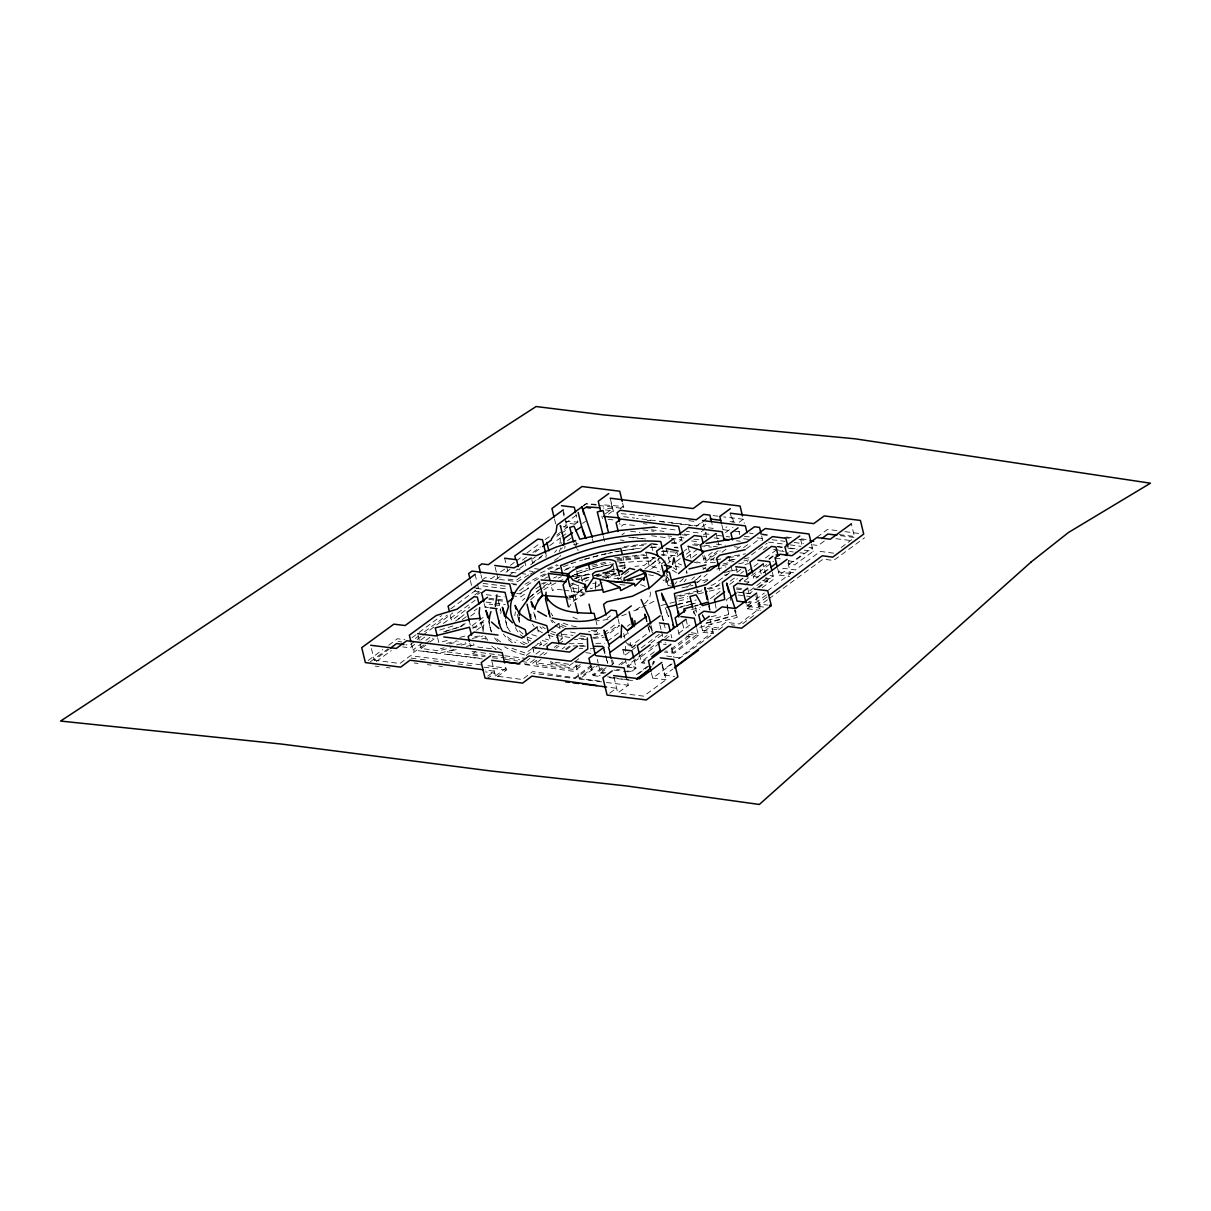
<?xml version="1.0" encoding="UTF-8"?>
<svg xmlns="http://www.w3.org/2000/svg" width="1211" height="1211" viewBox="0 0 1211 1211"><rect width="100%" height="100%" fill="white"/><g stroke="black" fill="none" stroke-linecap="round" stroke-linejoin="round"><path stroke-width="0.75" stroke-dasharray="5 3.75" d="M578.616 591.755L578.797 585.776M625.421 651.351L625.739 644.085M519.035 616.838L518.656 619.896L520.185 622.954M595.524 589.348L595.948 580.947L595.025 587.274L590.166 588.773M624.588 568.776L625.058 565.764L622.923 556.969M514.811 615.566L515.402 611.827M500.113 610.223L500.385 609.163M597.19 629.357L596.145 631.764L588.531 631.718M652.547 663.885L654.197 661.115L649.126 664.96M652.457 665.172L654.44 662.069M605.757 578.737L607.877 576.012L616.263 573.06M529.934 597.023L541.998 587.38M522.425 600.489L524.938 598.204M696.37 579.6L700.306 576.103M697.385 582.597L707.148 574.075M691.784 579.358L694.584 576.92M702.955 569.639L705.756 567.217M686.94 587.35L691.148 583.763M692.556 582.567L700.972 575.407M577.314 664.99L573.333 668.063L536.428 662.871L540.954 659.465M580.402 666.444L573.999 671.394L521.744 664.128M591.664 664.809L574.953 677.751L532.749 671.59L522.259 679.492L495.435 675.965L491.651 660.358M594.389 666.55L579.176 678.327L601.822 681.43M601.791 667.851L592.89 674.724L600.247 675.738M606.09 667.655L600.368 672.09L605.909 672.847M618.942 664.869L622.923 661.781M678.841 633.232L689.316 625.3L692.586 624.392M636.456 674.754L647.718 666.05M607.014 618.533L610.435 615.899M746.793 606.287L751.229 602.896L751.864 605.515L747.414 608.785L746.793 606.287L760.205 608.013L739.27 623.983L725.858 622.257L718.153 627.994L707.572 626.526L702.456 630.341L713.037 631.809L679.204 657.876L666.64 655.999M617.852 579.797L628.812 571.456M558.453 557.56L554.895 560.254L551.066 559.77M609.981 632.99L619.729 625.618L614.537 624.937L604.047 632.838L593.829 635.079M618.427 633.035L607.392 641.346M627.404 626.254L630.401 623.983M632.187 647.794L635.124 645.569M641.27 647.915L659.253 634.276M714.551 595.555L709.782 599.112M642.587 653.94L626.859 665.899L635.926 667.261L630.492 671.454L627.026 670.939M649.853 648.445L658.572 641.845L665.823 642.935M664.476 637.38L667.049 635.427M654.318 651.866L641.27 661.751L644.585 662.25M671.091 649.111L689.77 634.761L690.209 636.608L671.394 650.383L667.761 649.929M666.943 667.155L672.287 663.113M534.399 659.495L530.236 662.644L519.474 661.251M539.97 655.318L545.586 651.109M368.205 660.479L382.812 649.611M388.64 645.266L397.405 638.742L404.898 639.711M371.444 648.581L374.26 660.192L389.14 649.111M482.22 579.918L485.248 577.677L491.666 578.464L494.618 576.254M411.952 637.728L416.19 634.579M419.021 632.475L441.667 615.597M450.734 608.845L478.481 588.289L473.652 587.698M510.315 565.386L514.857 562.01M516.37 560.89L520.897 557.499M526.952 553.003L540.56 542.861M414.51 641.452L409.454 645.221L405.776 644.752M417.129 639.499L421.201 636.471M422.7 635.351L452.823 612.902M477.558 594.54L480.495 592.361M496.828 574.09L498.084 579.252L500.9 577.163M535.02 552.201L541.029 547.72M519.595 568.595L525.332 564.326M532.522 558.967L535.383 556.833M450.265 615.143L451.567 620.532L469.732 606.999M422.669 642.753L412.936 650.004L482.205 658.951M425.894 640.347L430.056 637.243M532.189 563.085L542.664 555.274M455.593 621.046L464.131 614.688M425.878 645.054L421.261 648.506L438.942 650.791L450.992 647.703M430.072 641.936L434.537 638.621M605.243 513.873L612.478 508.756L603.229 507.999M470.746 616.036L477.603 610.934M484.203 603.638L485.066 607.18L489.199 604.107L492.71 604.561M459.968 626.844L464.403 623.529M472.108 625.663L485.127 615.96M621.954 534.793L624.407 532.976M487.715 676.162L494.36 671.212L485.172 669.986M532.023 648.46L525.695 653.183L510.088 647.643M533.476 647.37L540.757 641.951L541.332 644.343L535.292 648.763M696.219 526.24L701.487 522.304M495.435 675.965L505.941 668.124L484.733 665.308M644.857 569.064L655.393 561.359L654.5 557.681L643.995 565.507L634.927 566.37M661.13 557.363L649.278 566.188A55.282 22.343 -13.8 0 1 660.373 569.276M543.224 645.963L547.539 642.753M705.392 528.677L699.504 533.067L686.38 531.372M559.709 640.589L562.494 638.515L556.424 637.41M676.994 556.651L679.961 554.441M555.985 648.218L558.907 646.038M562.071 648.975L564.871 646.886M721.817 524.711L723.012 529.691L726.918 526.8M686.531 557.408L697.627 549.128M566.264 649.671L571.198 646.038M739.179 522.259L743.282 519.216L744.296 523.394M712.28 552.398L703.591 558.846L713.9 559.27M718.168 550.702L709.464 557.181L714.99 556.258M746.385 548.78L757.738 540.318L761.129 540.757M751.501 554.835L757.193 550.596M758.616 549.537L767.153 543.179M730.914 565.492L732.186 570.759L713.415 584.746L707.512 586.215M763.187 549.809L769.121 545.389M736.909 572.394L744.25 566.93M742.237 578.737L739.315 580.917L748.867 582.158L748.004 578.586M768.94 558.846L774.48 554.729M767.063 570.078L754.09 579.569L753.318 576.421L773.405 561.465M745.098 584.974L748.867 582.158M763.99 572.379L770.756 567.353M817.016 537.23L827.522 529.404L837.967 530.751M811.506 544.329L813.202 551.308L794.658 564.871L789.133 564.19L788.316 560.829L791.237 558.665M749.776 590.786L766.73 578.162M752.152 591.604L749.382 593.678L737.484 592.134M757.692 587.486L773.208 575.936L769.802 575.497M755.422 599.717L764.353 593.057M767.335 590.847L790.556 573.545L787.544 561.102M767.002 596.947L757.859 603.835L767.835 605.122M841.206 547.523L851.772 539.652M716.064 594.434L720.621 591.074M729.733 584.353L737.317 578.767M747.944 570.926L752.5 567.565M754.014 566.445L757.98 563.524M765.413 558.044L775.812 550.369M370.339 661.751L387.853 648.945M583.187 506.047L586.2 503.852L596.993 505.199M376.333 661.494L391.259 650.579M576.209 515.28L565.673 522.985L578.525 524.59M415.388 638.424L418.431 636.199M424.531 631.748L447.343 615.052M474.727 595.01L479.299 591.679L477.21 583.066M495.526 579.812L500.007 576.527M506.001 572.152L510.497 568.867M522.471 560.103L526.967 556.818M532.946 552.428L540.439 546.963M556.909 534.914L562.888 530.524M564.387 529.434L567.384 527.239L565.204 518.247M414.616 644.494L410.075 647.809L402.733 646.901M420.671 640.074L425.212 636.744M443.362 623.468L475.136 600.232M508.862 575.558L517.945 568.913M549.749 545.646L560.345 537.896M561.874 536.776L566.415 533.461M530.554 564.871L542.074 556.455L546.63 557.015M458.348 619.048L464.403 614.613M424.017 644.842L413.541 652.502L411.346 643.404M425.5 643.752L432.978 638.288M567.52 540.712L571.986 537.442M462.269 619.623L466.75 616.338M474.212 610.889L477.195 608.694M520.73 577.041L516.446 580.175L504.578 578.691M608.467 514.16L612.978 510.845L610.42 500.294M461.209 626.541L465.493 623.408M472.82 628.464L485.914 618.882M476.589 630.189L483.885 624.846A119.647 47.456 -13.6 0 0 483.34 630.416M485.687 653.244L471.821 651.457L472.381 653.819L475.393 651.624M569.987 586.654L574.498 583.339M575.997 582.249L580.523 578.934L589.696 577.147M486.807 678.902L494.815 673.059L485.444 671.878M705.68 519.776L697.324 525.892L636.517 518.308M526.24 655.393L533.779 649.868M497.358 676.601L506.395 669.986L505.108 664.688M701.744 527.088L707.769 522.683M651.624 568.64L660.54 562.116M526.921 660.631L529.934 658.421M535.943 654.016L540.469 650.716M703.44 534.929L706.391 532.779M683.988 551.141L686.864 549.037M667.927 563.282L670.788 561.193M536.594 660.298L530.706 664.612L521.517 663.461M543.951 654.924L546.903 652.759M554.26 647.385L557.196 645.221M558.665 644.146L563.085 640.922L560.89 631.885M676.238 561.495L680.582 558.316M686.395 554.078L692.192 549.839M565.431 649.141L569.639 646.053L577.163 645.887M725.51 532.628L733.033 527.133M692.571 557.242L698.535 552.882M568.686 664.249L550.657 661.615L551.126 663.583L553.654 661.736M665.838 582.703L669.153 580.281L668.351 576.981L665.051 579.448L665.838 582.703A56.856 22.555 -13.6 0 0 662.901 579.872M604.622 635.169L615.158 627.465L618.609 627.888M702.758 555.41L704.454 562.404L720.257 550.854M714.687 557.56L710.327 560.754L714.006 560.133M721.968 552.246L726.343 549.037M573.318 662.72L569.064 665.823L551.126 663.583M574.741 661.675L578.994 658.572M736.545 549.385L740.844 546.237M580.341 664.536L573.666 669.411L536.897 664.824L534.762 656.044M743.554 547.614L749.579 543.209M623.059 636.683L628.933 632.369M591.997 666.247L575.149 678.569L533.173 673.331M575.952 665.081L579.358 679.099L597.507 665.823M590.68 665.596L593.118 675.617L603.593 667.957M625.83 642.269L631.491 647.794L635.805 644.646M719.955 583.581L714.157 587.819L708.783 589.136M598.597 664.824L600.611 673.089L607.816 667.806M609.269 666.746L613.599 663.583L612.781 660.676M625.254 655L631.158 650.685M632.626 649.611L635.578 647.446M730.339 581.023L739.179 574.559M740.648 573.484L743.584 571.335M621.304 664.642L625.754 661.388M650.973 642.935L664.324 633.171M744.477 580.78L756.224 572.182M763.566 566.809L766.502 564.659M625.118 658.693L627.131 667.034L659.026 643.707L666.232 644.6M665.021 639.317L671.802 634.352M729.567 597.507L726.555 599.702L727.766 608.24M639.514 654.561L641.542 662.886L645.917 659.692M634.155 659.95L636.153 668.154L630.674 672.166L623.211 671.227M609.769 693.116L616.429 688.242L608.482 687.242M638.152 673.967L651.473 664.233M789.133 564.19L804.013 553.291L795.067 552.171M758.979 587.456L767.471 581.235L763.263 563.917M824.267 541.09L818.242 545.495L812.702 544.814M613.977 677.312L617.777 692.919L628.312 685.214L627.041 680.007M762.022 587.774L773.95 579.04L772.346 572.379M777.644 568.443L779.263 575.164L784.183 571.562L796.232 573.06M696.779 628.524L698.475 635.533L674.239 653.259L664.203 652.002M701.214 625.209L702.925 632.293L708.057 628.539L716.851 629.629M651.382 672.907L652.653 678.099L672.044 663.916M710.1 619.729L713.476 633.61L679.371 658.542L675.799 658.103M718.607 629.856L725.041 625.133M766.366 594.919L756.088 602.427L748.988 601.549M661.978 664.763L664.491 675.163L672.907 669.017M755.861 595.63L758.48 606.408L767.502 599.823M769 598.718L823.071 559.164L833.546 560.466L864.609 537.76M662.25 664.173L666.035 679.765L643.646 696.143L617.777 692.919M742.737 623.665L756.285 613.75M739.058 581.189L743.569 577.919M769.152 559.391L773.678 556.121M519.595 590.574L529.434 583.672L546.888 574.029M704.121 520.352L706.755 518.505M520.079 593.572L528.359 587.804M563.811 526.967L566.824 524.923L563.13 524.681M556.909 536.352L559.906 534.308M561.404 533.294L567.414 529.237M574.922 524.151L577.919 522.123L575.921 513.873M582.567 523.409L585.549 521.396M602.185 582.43L595.025 587.274L599.596 585.503M582.385 581.356L581.068 575.936L579.07 577.269L571.819 576.36M584.656 594.722L572.848 596.175L582.143 589.924L583.278 594.601L573.969 600.838A41.885 16.606 -13.6 0 0 569.291 607.135M583.081 505.759L586.169 503.715L599.49 504.593M545.101 539.485L549.249 536.745M500.521 571.864L504.715 569.094M620.426 508.469L623.438 506.47L603.229 504.836M535.777 588.834L546.07 582.37M543.527 586.412L549.658 582.567M569.261 597.053L582.143 589.924M528.738 574.907L517.369 581.689L498.084 579.252M530.221 574.105L534.702 571.698M654.001 601.337L635.851 610.359L630.401 611.555M572.848 596.175L582.158 591.558M544.829 578.419L547.675 577.011M574.862 594.813L566.354 598.779L575.997 599.49L572.228 583.959M540.484 572.97L558.089 565.34M558.135 578.177L561.42 576.663M585.322 581.189L588.395 579.842M554.956 570.184L561.737 567.353M563.433 566.642L572.092 563.387M568.459 577.435L577.935 573.636A89.705 36.254 -13.8 0 1 587.865 570.23M581.356 580.372L584.111 579.221A84.634 34.196 -13.8 0 1 589.257 577.253A103.752 41.159 -13.6 0 0 581.219 580.084M602.76 578.131L616.46 573.863M574.105 578.964L588.44 573.832M565.764 569.079L573.681 566.279M443.468 631.96L458.318 627.343M439.76 630.023L455.321 625.254M445.633 631.249L459.484 627.071M584.474 559.255L611.192 552.398M677.872 608.149L688.741 605.061M690.558 604.546L697.808 602.488M694.614 605.894L698.202 604.879M694.493 606.393L698.036 605.394M691.542 609.663L700.321 607.211M694.145 613.871L693.525 611.267L699.655 609.542M578.207 543.542L573.953 544.708L572.97 540.666M613.916 578.661L622.409 578.025M699.822 627.253L737.211 617.398L735.455 610.162M706.074 623.347L736.682 615.218L734.714 609.935M461.3 645.069L468.036 643.344M456.259 649.611L447.389 651.881L485.278 656.786M470.443 645.978L474.016 645.069L473.092 642.057M453.928 649.58L439.532 653.229L421.867 651.018L419.657 641.921M466.507 646.402L473.698 644.57M660.934 605.5L668.078 603.699M669.88 603.26L677.04 601.458M678.826 601.004L687.772 598.764M677.933 604.546L696.264 599.96M442.333 641.724L447.646 640.407M460.013 637.334L467.083 635.578M676.389 596.206L701.956 589.833M707.103 588.546L719.304 585.503M677.721 604.304L692.056 600.747M446.511 643.45L457.107 640.846M701.623 590.907L676.555 597.099L677.1 599.142M678.887 598.703L687.833 596.493M698.565 593.844L707.512 591.649M709.313 591.195L720.045 588.546M680.446 606.878L696.946 602.806M723.103 563.978L733.896 561.374M744.144 558.892L752.591 556.848M716.821 569.109L725.934 566.915M738.71 563.872L747.823 561.692M694.16 582.703L709.404 579.07L703.954 582.779M449.508 643.889L458.288 641.8M472.351 638.469L482.886 635.972M440.441 648.687L444.028 647.855M456.592 644.903L465.554 642.799M481.69 639.014L485.278 638.167A119.647 47.456 -13.6 0 0 486.655 640.558M711.235 616.702L717.457 615.264M681.99 587.865L692.964 585.322M592.012 565.249L606.439 561.995M592.709 637.803L602.911 635.548M730.142 560.284L735.637 559.073M722.558 565.598L729.658 564.054M743.842 560.965L749.155 559.8M745.007 564.447L748.655 563.645M723.936 572.546L740.345 569.003M596.402 575.755L604.001 574.302L611.358 571.335L613.689 568.443L612.721 564.508M624.074 546.555L647.113 543.739M614.643 551.792L641.209 547.993M725.889 557.227L745.522 553.866M715.368 562.691L704.454 562.404M728.144 560.526L735.44 559.285M715.852 559.83L721.378 558.907M728.75 557.665L739.8 555.819M614.673 557.817L644.267 554.699M728.704 571.198L732.186 570.759M724.299 575.119L727.766 574.695M568.231 577.178L590.045 574.514M592.8 583.475L596.448 583.036M617.005 559.966L634.882 557.802L654.5 557.681M586.427 639.302L574.423 639.605M593.617 638.439L604.41 637.137M611.706 569.518L615.264 569.109M474.788 636.486L482.689 635.805M579.04 645.857L586.563 645.69M569.079 643.752L585.095 643.495M595.873 643.344L604.864 643.223M661.388 551.308L675.269 552.095M674.255 547.175L677.797 547.19M579.146 648.324L582.869 648.339M590.317 648.354L597.765 648.385M671.53 543.285L676.858 543.3L681.748 539.652L671.363 538.32M580.508 646.144L586.094 646.22M609.3 571.168L614.794 571.516M565.265 521.275L577.919 522.123M518.157 569.67L520.019 569.806M515.901 572.864L507.984 571.955L504.654 558.226M569.564 597.447L573.212 597.719M568.822 595.857L572.092 596.1M628.797 537.351L645.372 538.925M569.806 637.47L556.349 635.412M578.707 638.212L585.821 638.787M562.071 634.397L573 635.336M580.266 635.957L587.032 636.562M621.137 513.691L643.132 515.659M644.963 515.825L654.137 516.643M647.143 520.412L650.807 520.73M634.519 525.392L623.589 524.408L620.577 526.952L619.714 523.409M619.956 584.58L625.587 585.14M620.32 540.015L624.013 540.439M651.685 543.557L659.056 544.39A128.881 51.119 -13.6 0 0 652.275 544.662M482.871 585.912L508.771 589.182M486.307 594.662L493.634 595.6M839.299 534.596L855.572 536.624M734.986 522.229L729.416 521.532L733.533 521.865L732.322 516.93M598.779 505.426L623.953 508.559L622.621 503.08M605.485 509.922L612.978 510.845M835.923 538.683L850.198 540.469M623.62 516.688L634.67 518.066M762.324 534.006L769.742 534.929M786.423 537.018L791.979 537.714M801.243 538.865L808.66 539.788M608.028 519.262L615.46 520.185M643.329 523.667L647.052 524.121M744.326 536.276L749.866 536.957M757.269 537.881L764.656 538.804M772.043 539.728L784.985 541.347M794.219 542.498L803.468 543.648M642.935 529.903L654.061 531.296M681.914 534.762L689.347 535.701M777.265 546.827L786.242 547.947M788.043 548.174L797.035 549.294M804.225 550.188L813.202 551.308M630.643 531.251L639.953 532.416M667.851 535.898L671.575 536.367M679.023 537.29L686.455 538.229M693.903 539.152L699.489 539.849M773.602 549.491L782.548 550.611M789.708 551.505L793.281 551.959M563.63 526.77L567.384 527.239M632.657 537.351L645.63 538.971M671.59 542.21L679.008 543.134M692.601 544.829L698.232 545.54M700.094 545.767L711.341 547.175M775.328 558.21L783.275 559.21M779.263 575.164L789.602 576.451M765.458 577.98L773.95 579.04M762.446 580.614L767.471 581.235M736.606 587.91L742.964 588.697M737.09 591.997L750.472 593.678M738.18 595.025L744.977 595.873M746.672 596.084L750.078 596.508M520.881 573.53L528.238 574.453M746.551 604.849L751.864 605.515M758.48 606.408L765.17 607.241M747.414 608.785L759.115 610.238M562.222 589.924L554.85 589L552.473 590.756L550.384 582.158M564.054 590.151L585.261 593.254M512.964 584.55L516.476 584.989M483.068 583.414L506.455 586.336M476.226 588.425L481.751 589.106M516.734 593.481L520.412 593.935A116.861 46.351 -13.6 0 1 530.282 587.138M474.485 591.074L479.299 591.679M511.632 595.721L520.881 596.872A114.591 45.458 -13.6 0 1 524.802 594.026M731.353 624.815L734.699 625.239M488.911 598.219L503.186 600.005M486.156 602.155L493.165 603.017M494.905 603.245L505.411 604.546M702.925 632.293L713.476 633.61M688.438 634.276L698.475 635.533M686.592 636.153L690.209 636.608M641.542 662.886L644.842 663.31M627.131 667.034L636.153 668.154M398.071 641.467L401.81 641.936M664.491 675.163L674.542 676.419M613.886 670.061L621.349 671M472.381 653.819L485.111 655.408M492.377 656.317L519.64 659.723M652.653 678.099L666.035 679.765M600.611 673.089L604.289 673.543M447.979 654.273L481.07 658.406M593.118 675.617L600.323 676.525M609.315 677.645L632.717 680.567M410.998 658.073L418.491 659.011M420.353 659.253L425.969 659.95M433.447 660.888L442.802 662.054M444.664 662.281L450.28 662.977M457.758 663.916L474.591 666.02M483.946 667.185L506.395 669.986M579.358 679.099L604.683 682.262M606.484 682.489L628.312 685.214M414.283 663.007L418.037 663.461M427.392 664.642L431.146 665.111M438.639 666.035L442.378 666.504M375.228 666.126L378.937 666.58M386.37 667.503L390.078 667.972M844.93 531.644L859.855 533.582M743.282 519.216L723.663 516.93M713.128 515.568L721.907 516.703M840.358 535.656L854.663 537.502L851.348 523.803M688.923 520.7L696.295 521.653M708.42 527.784L713.112 528.39L711.917 523.424M659.95 521.563L664.839 522.183M671.363 523.031L692.662 525.771M723.012 529.691L729.749 530.569M734.789 531.22L742.146 532.159M749.488 533.112L753.151 533.582M762.34 534.762L769.681 535.716M784.365 537.608L791.631 538.547M798.927 539.485L806.299 540.439M652.714 527.027L675.117 529.918M705.756 533.869L709.04 534.293M717.351 535.368L724.42 536.276M726.191 536.503L729.718 536.957M743.599 538.744L748.64 539.395M768.576 542.119L788.134 544.647M789.966 544.889L800.925 546.297M809.084 547.357L812.339 547.781L793.856 561.556L788.316 560.829M651.23 529.767L664.037 531.417M684.306 534.036L689.907 534.762M702.985 536.443L706.709 536.927M714.172 537.896L719.773 538.607M736.545 540.772L740.284 541.256M833.652 553.155L820.256 551.414L795.46 569.897L783.396 568.337L778.491 571.986L790.556 573.545M777.311 546.433L782.775 547.145M790.056 548.083L795.506 548.78M779.173 550.808L787.544 551.883M651.639 535.762L669.577 538.078M691.663 540.939L698.671 541.832M716.458 544.133L725.434 545.283M734.214 546.721L738.135 547.221M694.16 543.875L701.048 544.753M704.62 545.222L717.502 546.888M661.191 554.774L664.097 555.153M753.318 576.421L759.933 577.284M736.379 589.061L741.404 589.696M534.566 568.625L539.591 569.276M529.192 570.986L532.87 571.471M747.687 602.442L751.229 602.896M572.076 587.956L582.854 589.696M511.436 583.566L516.507 584.217M495.405 595.827L504.26 596.962M488.866 599.324L504.639 601.367M494.466 604.789L501.49 605.697M485.066 607.18L488.472 607.619M472.426 626.95L475.908 627.404L483.189 621.97A119.647 48.349 -13.8 0 0 482.962 630.371L483.189 631.309L480.056 618.352M477.815 646.992L484.718 647.885M486.428 648.097L496.343 649.384M503.049 655.529L489.077 653.698M504.851 655.772L524.62 658.315M505.123 659.405L517.672 661.024M374.26 660.192L399.918 663.507L410.423 655.681L482.901 665.066M492.514 657.74L497.948 658.466M585.897 652.668L591.074 653.38L590.241 649.944M691.314 632.747L698.02 633.686L673.982 652.199L665.566 650.943M616.656 669.395L620.108 669.91M607.589 676.737L611.192 677.282M612.978 677.554L621.954 678.887M623.756 679.159L632.717 680.506M672.907 586.321L668.094 585.579L665.914 576.754L668.094 585.579A33.863 13.684 -13.8 0 0 671.409 583.233M574.574 574.665L581.068 575.936M548.189 635.215L554.91 637.137M702.698 567.868L706.225 568.913M692.374 561.556L698.944 563.539M696.9 561.813L700.442 562.964M531.811 634.579L536.897 636.214M545.374 638.969L548.734 640.059M550.733 633.52L554.941 634.942M551.52 631.431L555.728 632.884M574.165 584.232L586.306 588.455M617.353 577.723L621.712 579.267M526.936 637.016L532.113 638.863M678.221 563.569L681.551 564.871M501.672 650.08L494.799 646.356M673.165 567.717L674.118 568.201A33.863 13.684 -13.8 0 1 676.056 569.821M523.031 633.989L517.491 629.205M500.643 641.951L498.448 640.241A139.765 56.478 -13.8 0 1 495.087 636.789M539.849 626.647L541.923 628.63M628.751 643.646L631.037 645.917L649.626 631.854L647.597 623.483M507.454 636.789L508.12 637.455A139.719 56.463 -13.8 0 0 515.689 642.784M552.716 615.733L552.746 615.778A81.243 32.833 -13.8 0 1 550.914 612.887M487.776 640.316L484.642 635.548M702.092 615.233L706.603 622.954L728.977 616.777L728.008 609.95M702.41 614.355L706.074 620.759L728.432 614.567L726.63 602.185M693.525 611.267L695.931 616.096M666.565 612.191L668.881 617.216M665.111 607.755L668.987 616.202M648.218 623.302L652.532 632.914M649.959 626.057L652.699 632.248M574.362 543.739L577.375 550.551M592.346 539.289L593.632 542.695M734.653 610.601L737.211 617.398M535.958 619.593L534.384 612.16M612.433 659.995L613.599 663.583M603.865 650.216L604.925 653.834M605.455 655.635L607.544 662.871M603.35 648.112L604.834 653.229M606.802 660.025L607.725 663.25L606.015 656.18M645.342 616.883L649.701 632.414M661.842 615.703L663.25 621.122M663.749 622.893L665.217 628.191M603.366 536.458L605.228 543.663M800.653 539.41L801.909 544.602M761.598 535.883L762.824 540.969M760.008 569.079L761.295 574.392M756.587 593.118L760.796 610.45M738.892 531.251L739.709 534.626M730.324 513.207L732.337 521.487M747.656 588.183L749.246 594.722M735.864 566.672L737.151 572.016M728.78 556.712L730.475 563.736M716.049 533.521L717.29 538.623M717.699 540.318L718.94 545.419M730.127 597.613L730.808 600.414M718.744 567.005L719.591 570.517M703.334 523.863L706.74 537.866M704.62 555.577L706.301 562.525M708.647 606.045L709.449 609.375M688.045 546.267L690.966 558.316M696.764 588.849L698.081 594.268M680.945 536.306L682.399 542.286M695.477 607.438L696.688 612.478M673.71 538.638L675.783 547.13M675.556 564.735L676.813 569.957M686.001 619.275L688.09 627.873M666.232 548.416L669.577 562.176M682.535 623.317L684.593 631.809M662.856 550.036L664.688 557.62M678.009 629.826L679.326 635.245M658.254 558.059L659.919 564.962L677.01 552.231L677.918 555.955A114.591 45.458 -13.6 0 0 661.993 554.986M651.594 545.737L652.85 550.854M670.985 634.503L671.833 637.985M671.696 647.703L674.133 657.755M662.205 615.824L663.416 620.789M645.932 552.398L650.14 569.715M659.859 624.694L661.115 629.811M661.524 631.521L662.765 636.653M651.079 625.557L652.305 630.568M645.978 616.808L647.189 621.818M610.208 498.205L613.795 513.025M601.867 516.143L602.442 518.565M627.298 630.477L628.131 633.898M630.204 642.496L631.491 647.794M623.68 633.429L624.921 638.515M607.877 576.012L608.437 578.283M618.125 619.018L619.321 623.968M622.923 649.701L624.679 656.907M611.434 659.95L612.751 665.369M603.865 647.355L605.591 654.424M596.115 621.576L596.917 624.861M575.619 540.515L578.056 550.581M563.176 509.907L564.795 516.582M563.145 512.601L563.993 516.068M576.587 570.865L578.691 579.569M597.28 659.389L598.158 663.022M554.471 518.959L555.743 524.196M570.638 587.123L573.969 600.838M545.661 553.033L546.312 555.698M558.876 623.589L560.496 630.22M531.796 559.739L532.628 563.16M548.81 633.974L550.43 640.604M524.545 560.754L526.195 567.55M533.809 612.372L535.383 618.866M537.124 627.01L538.744 633.656M532.689 647.491L534.354 654.334M527.254 637.94L528.465 642.935M517.339 614.446L519.337 622.726A91.143 36.148 -13.6 0 1 519.443 617.277M495.163 567.202L496.419 572.364M505.456 619.82L507.454 628.055A128.835 51.104 -13.6 0 1 506.365 621.046M498.221 600.247L501.142 612.221A139.719 55.418 -13.6 0 0 500.037 616.142M480.964 574.725L481.811 578.192M488.654 621.364L490.213 627.798M475.09 574.347L476.786 581.31M470.352 580.523L471.624 585.746M469.353 621.273L470.231 624.906M469.792 643.147L470.595 646.462M437.61 637.682L438.806 642.602M418.067 635.336L419.263 640.271M715.171 603.441L716.034 608.194M709.071 605.545L710.024 610.844M709.086 604.758L710.009 609.86M560.239 538.532L560.224 541.589A66.06 26.687 -13.8 0 1 559.724 543.921M594.525 575.422A84.634 34.196 -13.8 0 1 599.914 573.711M602.654 572.894A84.634 34.196 -13.8 0 1 605.394 572.137M606.772 571.759A84.634 34.196 -13.8 0 1 615.112 569.73M622.076 568.307A84.634 34.196 -13.8 0 1 625.799 567.656M592.966 568.701A89.705 36.254 -13.8 0 1 598.113 567.278L603.32 565.976A89.705 36.254 -13.8 0 1 613.765 563.766M618.988 562.873A89.705 36.254 -13.8 0 1 624.165 562.101L623.726 565.174A103.737 41.916 -13.8 0 0 618.639 566.082M547.478 568.731A130.016 52.542 -13.8 0 1 556.954 564.735M545.268 628.63A90.053 36.391 -13.8 0 1 542.513 626.874M556.621 549.991A66.06 26.687 -13.8 0 1 554.653 552.458M562.267 547.796A55.751 22.525 -13.8 0 1 561.541 549.007M596.599 576.89A56.856 22.979 -13.8 0 1 613.916 572.515M666.126 573.257A55.282 22.343 -13.8 0 1 667.821 575.679M576.391 626.768A81.243 32.833 -13.8 0 1 562.419 622.757M542.452 632.778A88.07 35.588 -13.8 0 1 537.745 629.871M534.172 626.526A88.07 35.588 -13.8 0 1 532.431 624.074M527.209 643.919A128.835 52.058 -13.8 0 1 519.807 640.135M510.27 631.809A128.835 52.058 -13.8 0 1 505.926 621.788M491.772 631.794A139.765 56.478 -13.8 0 1 489.244 620.683M650.246 547.372A116.861 47.229 -13.8 0 1 659.011 547.13M674.603 547.66A116.861 47.229 -13.8 0 1 678.175 547.993M563.433 627.465A78.367 31.668 -13.8 0 1 560.299 626.117M555.092 622.954A78.367 31.668 -13.8 0 1 552.171 620.199M686.41 573.212A36.527 14.759 -13.8 0 0 686.546 570.759L687.364 574.135A36.527 14.487 -13.6 0 0 686.592 571.94M683.428 578.495A36.527 14.759 -13.8 0 1 677.131 583.808M650.14 591.922A41.885 16.606 -13.6 0 1 643.071 604.97M640.074 607.15A41.885 16.606 -13.6 0 1 632.975 611.222M626.39 614.128A41.885 16.606 -13.6 0 1 619.956 616.384M607.922 619.366A41.885 16.606 -13.6 0 1 596.629 620.804M577.496 619.109A41.885 16.606 -13.6 0 1 570.714 615.279M640.543 584.671A41.885 16.606 -13.6 0 1 648.824 589.409M622.106 547.947A128.881 51.119 -13.6 0 1 643.586 545.268M565.007 546.055A55.751 22.116 -13.6 0 1 564.689 548.311M560.708 555.455A55.751 22.116 -13.6 0 1 559.633 556.666M561.193 542.467A66.151 26.233 -13.6 0 1 561.314 543.527M560.723 548.038A66.151 26.233 -13.6 0 1 559.164 551.58M524.953 584.277A130.061 51.589 -13.6 0 1 546.827 573.106M556.258 569.109A130.061 51.589 -13.6 0 1 559.482 567.838M571.092 563.615A130.061 51.589 -13.6 0 1 583.081 559.8M584.822 559.285A130.061 51.589 -13.6 0 1 605.969 553.911M607.755 553.518A130.061 51.589 -13.6 0 1 618.427 551.429M620.199 551.126A130.061 51.589 -13.6 0 1 639.529 548.416M651.503 547.387A130.061 51.589 -13.6 0 1 656.529 547.13M657.255 571.259A55.282 21.934 -13.6 0 1 659.329 571.94M665.793 575.543A55.282 21.934 -13.6 0 1 669.153 580.281M676.828 581.674A33.847 13.427 -13.6 0 1 674.86 584.05M672.302 570.351A33.847 13.427 -13.6 0 1 676.888 573.242M545.964 641.406A91.143 36.148 -13.6 0 1 542.21 640.543M530.66 599.808A91.143 36.148 -13.6 0 1 542.407 590.665M543.89 589.712A91.143 36.148 -13.6 0 1 556.727 582.506M558.347 581.704A91.143 36.148 -13.6 0 1 563.387 579.373M572.167 575.725A91.143 36.148 -13.6 0 1 609.133 565.083M619.911 563.221A91.143 36.148 -13.6 0 1 655.393 561.359M570.351 584.277A103.752 41.159 -13.6 0 1 573.409 583.036M594.223 575.83A103.752 41.159 -13.6 0 1 614.416 570.714M495.693 648.975A119.647 47.456 -13.6 0 1 490.485 645.009M602.124 576.799A84.634 33.575 -13.6 0 1 615.96 573.272M564.25 570.29A116.861 46.351 -13.6 0 1 574.029 566.657M663.371 550.975A116.861 46.351 -13.6 0 1 670.031 551.141M541.408 584.02A114.591 45.458 -13.6 0 1 544.329 582.506M553.533 578.116A114.591 45.458 -13.6 0 1 556.727 576.724M616.838 558.937A114.591 45.458 -13.6 0 1 645.599 555.41M606.015 577.904A56.856 22.555 -13.6 0 1 618.246 575.422M648.672 574.771A56.856 22.555 -13.6 0 1 653.365 575.74M575.573 578.389A89.705 35.588 -13.6 0 1 588.743 573.817M619.865 566.521A89.705 35.588 -13.6 0 1 625.058 565.764M541.332 644.343A98.545 39.085 -13.6 0 1 537.502 643.359M530.569 640.937A98.545 39.085 -13.6 0 1 527.542 639.529M524.454 637.758A98.545 39.085 -13.6 0 1 515.508 627.601M529.237 597.765A98.545 39.085 -13.6 0 1 539.137 590.302M540.545 589.363A98.545 39.085 -13.6 0 1 551.323 583.081M577.42 571.728A98.545 39.085 -13.6 0 1 587.577 568.368M592.739 566.854A98.545 39.085 -13.6 0 1 610.314 562.585M617.338 561.253A98.545 39.085 -13.6 0 1 655.862 558.029M524.499 654.939A139.765 55.434 -13.6 0 1 504.654 646.856M497.857 641.648A139.765 55.434 -13.6 0 1 493.891 636.956M491.272 631.87A139.765 55.434 -13.6 0 1 489.94 623.559M512.238 642.708A139.719 55.418 -13.6 0 1 503.367 633.974M524.666 644.903A128.835 51.104 -13.6 0 1 516.688 640.089M591.316 630.659A81.243 32.228 -13.6 0 0 598.325 630.674L596.735 634.186A78.367 31.092 -13.6 0 1 593.647 634.246M566.037 626.617A81.243 32.228 -13.6 0 1 560.39 624.134M575.376 632.959A78.367 31.092 -13.6 0 1 569.367 631.718M559.497 628.04A78.367 31.092 -13.6 0 1 550.838 619.956M686.168 579.1A36.527 14.487 -13.6 0 1 684.215 581.734M675.057 566.218A36.527 14.487 -13.6 0 1 679.083 567.096"/><path stroke-width="1.5" d="M530.721 619.215L530.585 614.355M621.061 637.667L621.621 624.937L627.298 630.477L645.978 616.808M519.231 615.324L519.837 610.48L528.692 598.158M479.677 607.513L479.132 613.084L480.298 619.411M534.823 609.421L535.035 608.149A90.053 36.391 -13.8 0 1 542.604 595.434L539.183 581.325L530.796 590.801L527.088 599.929M546.1 592.255L545.525 599.369L550.157 617.141M645.963 574.695L640.604 569.064L624.089 578.131L623.998 580.826L645.539 572.924L643.874 580.311L643.359 578.237L636.38 579.342M496.934 594.889L495.405 606.348M672.862 628.524L673.725 626.571L670.092 611.616L661.569 593.178M672.62 564.341L673.861 557.756L675.132 562.979M650.928 666.625L649.353 669.305L636.502 679.25M568.231 577.178L563.085 584.958L568.383 606.802M569.488 577.677L568.852 575.043L573.197 580.281L585.352 584.504L584.565 585.67L586.003 591.589L602.654 589.636L603.305 592.33L619.911 587.456L620.668 590.574L634.352 583.596L634.958 586.094L643.359 578.237M585.519 589.621L593.451 577.919L592.497 573.969L595.434 571.804L603.048 570.366L610.405 567.384L612.721 564.508M551.414 539.092L556.106 531.871L556.984 525.135L582.007 506.819L592.421 537.669M537.881 600.247L542.604 595.434L567.732 597.311M706.694 570.426L710.524 567.02L719.516 564.841M670.652 566.718L664.642 571.395M678.523 573.605L703.773 552.095M621.455 574.589L629.675 568.337L634.594 569.579M754.271 589.076L767.668 590.756L771.271 605.606L741.601 628.191L728.189 626.45L675.299 666.943M621.319 635.351L609.133 644.524M628.464 629.947L632.747 626.692L629.145 611.812M651.836 656.771L660.525 650.201M390.623 647.991L396.587 643.556L403.929 644.509M542.528 546.6L551.535 539.894M479.617 603.154L483.931 599.945M508.136 601.822L513.116 598.113M679.961 554.441L683.004 552.186M724.556 591.907L714.46 599.506L714.944 602.124M746.612 575.482L752.47 571.123M785.333 555.001L787.922 553.064M730.505 597.326L736.076 593.178M770.756 567.353L776.402 563.13M821.815 538.547L827.87 534.036L836.786 535.186M769.606 595.01L822.254 555.788L832.744 557.136L863.715 534.066L860.4 520.427L824.252 515.916L813.716 523.621L730.324 513.207M475.09 574.347L405.095 625.542L393.863 624.149L361.741 647.628L365.374 662.584L400.674 667.14L409.984 660.207L483.325 669.744M563.176 509.907L488.321 564.674L481.887 563.872L478.86 566.082L480.54 573M608.77 493.528L598.234 501.233L600.656 511.178M487.518 597.295L467.158 612.206L469.353 621.273M490.606 655.726L481.267 662.553L485.051 678.145L522.607 683.11L531.901 676.116L596.811 685.502M537.124 627.01L522.032 638.061L503.715 631.385M651.185 544.027L640.649 551.732L607.574 556.909L575.74 567.369M673.71 538.638L656.574 551.172L657.83 556.349M558.876 623.589L526.497 647.279L443.771 636.941M730.324 508.696L719.788 516.401L721.408 523.046M716.049 533.521L700.261 545.086L701.926 551.974M631.279 605.909L601.156 627.949L565.431 628.721L556.999 634.897L559.043 643.298M738.074 527.86L730.899 533.097L732.549 539.909M577.465 646.235L569.458 652.093L532.689 647.491M603.865 647.355L588.909 658.3L590.241 663.779M728.78 556.712L709.949 570.487L672.347 579.766L674.527 588.743M660.116 615.839L609.678 652.729L610.995 658.148M685.653 610.208L675.117 617.913L677.191 626.435M612.221 670.909L602.896 677.736L607.089 695.069L646.28 699.958L677.888 676.843L673.679 659.511L660.283 657.83M650.231 644.736L629.508 659.889L596.402 655.756M799.805 535.958L784.925 546.857L787.044 555.592M686.001 619.275L667.185 633.05L656.301 631.688L637.334 645.554L639.075 652.759M763.263 563.917L746.264 576.345L732.882 574.68L722.346 582.385L724.768 599.445L702.395 605.636L696.083 594.813L689.937 596.539L692.722 607.983M670.879 644.358L648.445 660.767L650.958 671.166M709.268 616.278L675.163 641.225L662.674 639.665L658.39 642.799L660.6 651.927M747.656 588.183L743.206 591.452L746.006 602.987M787.105 559.331L751.88 585.11L737.681 583.339L733.472 586.412L737.03 601.065L745.915 602.215M637.516 678.599L647.991 670.939M661.827 662.447L639.438 678.811L613.568 675.587M756.587 593.118L735.516 608.543L722.134 606.862L714.399 612.524L703.848 611.207L698.732 614.961L700.806 623.498M851.348 523.803L830.277 539.213L816.895 537.548L792.024 555.728L779.975 554.229L775.055 557.832L777.205 566.672M674.406 667.912L698.505 650.277M572.591 532.734L563.569 538.834L564.008 541.923A55.751 22.525 -13.8 0 1 563.342 545.389M575.588 530.706L581.613 526.634L578.177 512.495M583.233 509.104L586.578 506.894L599.733 507.772M569.987 586.654L567.157 575.028C576.088 565.673 589 565.749 600.035 560.436C605.152 559.603 610.828 558.649 615.551 561.435L619.426 575.513M531.387 558.029L514.024 567.883L494.739 565.476M575.619 540.515L555.516 547.342L536.276 555.637L522.895 553.972M692.828 606.393L683.867 608.921L684.366 612.115M699.897 604.41L708.435 602.049L708.753 603.789M666.943 607.301L676.101 605M618.927 582.082L622.318 581.25M688.998 568.928L705.968 564.916M745.265 549.688L719.728 555.213L716.609 558.226L718.744 567.005M706.119 543.421L739.27 537.866L754.453 526.77L759.539 527.406L761.189 534.187M627.661 580.72L632.899 579.887M480.056 618.352L470.579 619.154L435.233 627.858L437.216 636.047M654.863 527.057L617.898 530.615L579.812 539.198L573.999 526.21L569.745 527.375L573.605 542.044M593.557 646.311L602.866 646.417M541.09 579.933L566.37 581.764M619.729 517.945L603.547 516.37M593.451 577.919L607.18 580.826L634.352 583.596M666.232 548.416L678.19 551.035M613.735 581.522L617.201 581.901M610.208 498.205L693.116 508.559L702.88 501.415L740.088 506.062L742.479 515.916M702.531 520.533L745.37 525.892L747.005 532.643M586.745 507.576L590.499 508.045M561.465 505.668L574.317 507.258L575.513 512.223M757.859 560.224L769.757 561.707L771.907 570.593M735.864 566.672L745.401 567.868L747.581 576.799M504.654 558.226L516.522 559.709L518.187 566.536M550.642 571.668L569.049 573.969M568.201 575.906L548.265 573.424L549.961 580.417M680.885 616.535L694.266 618.2L696.355 626.814M659.45 622.984L668.457 624.104L670.152 631.037M622.923 649.701L631.945 650.822L633.716 658.133M498.024 635.064L474.197 632.081L468.173 636.486L469.384 641.482M417.659 633.686L435.324 635.896L469.49 627.237L471.609 635.154M575.149 661.766L624.104 667.882L626.617 678.281M370.642 645.251L396.254 648.46L406.79 640.755L502.187 652.653L504.699 662.977M491.651 660.358L518.429 663.704L528.965 655.999L570.941 661.236L587.789 648.914L587.335 637.94M565.734 681.914L569.458 682.368M573.166 682.837L578.752 683.534M582.461 683.988L606.62 687.015M710.236 518.959L720.712 520.306M809.992 540.908L813.671 541.393M723.497 539.092L729.098 539.818M776.069 554.926L779.263 555.349M510.981 592.391L514.63 592.86M490.183 607.846L496.994 608.724M505.032 661.963L519.882 663.885M769.5 605.333L771.271 605.606M645.932 552.398C656.392 553.185 667.851 559.467 667.079 571.728M552.14 618.079C571.622 622 595.343 625.315 610.95 610.132L616.127 610.768L617.731 617.368M692.374 561.556L684.23 559.119L680.9 545.374L694.327 535.55L701.472 536.443L703.122 543.239M688.045 546.267L704.166 551.368L746.718 542.089L765.261 528.526L808.993 533.975L811.098 542.604M616.717 569.624L622.53 571.698M546.524 616.202L537.714 611.298M607.18 580.826L619.911 587.456M516.204 625.27L525.226 629.629L526.437 634.609M662.099 576.557L657.891 574.15A56.856 22.979 -13.8 0 0 640.786 570.563M498.932 628.539L491.499 622.03M512.48 622.757L506.698 617.11M534.611 608.331L531.175 601.534L532.492 606.953M547.402 598.446C557.363 613.25 578.162 612.963 594.117 613.341L595.721 619.926M488.911 618.397L486.005 610.465L487.776 617.731M672.862 624.649L673.725 626.571M641.134 599.551L649.051 617.186L650.67 623.877M646.205 617.595L644.691 614.204L645.614 617.534M516.068 625.996C499.114 598.325 524.348 577.465 547.115 565.749C582.143 548.598 621.682 538.517 660.782 541.529L662.432 548.341M504.669 613.992L502.398 607.286L504.609 616.354M581.613 526.634L586.033 538.592M582.385 529.828L585.413 538.138M682.383 554.608L685.698 567.278M609.39 646.25L604.138 630.114L606.62 640.347M608.406 647.158L610.056 652.229M661.388 614.068L655.605 591.422L695.008 581.643L696.325 587.047M560.617 526.588L560.345 525.544L563.826 539.818M600.02 579.6L602.654 589.636M607.256 526.724L603.048 510.512L597.28 511.92L603.002 534.853M606.56 524.999L608.346 531.856M672.907 586.321L669.441 572.197L664.612 571.456L662.856 576.073L650.534 587.214L632.369 596.251L606.968 601.776L603.547 604.41L606.151 614.991M787.967 546.918L785.863 538.274L772.482 536.609L706.24 584.565L674.33 593.541L678.826 616.989M778.098 555.698L775.979 546.978L771.513 546.418L749.881 562.237L752.455 572.879M724.193 540.197L722.134 531.72L688.393 527.496L678.342 534.853C621.954 530.236 563.009 544.496 516.204 576.603L472.018 571.092L468.672 573.545L469.929 578.782M735.047 608.482L726.6 583.096L728.795 592.164M711.508 521.759L709.903 515.144L703.652 514.357L696.28 519.761L620.153 510.255L617.141 512.768L619.29 521.623M707.996 600.217L704.878 587.426L707.027 599.384M680.537 534.626L678.508 526.27L621.031 519.095L616.111 522.683L618.231 531.402M661.645 565.37L664.203 575.921M662.023 595.01L663.34 600.474M645.539 572.924L649.308 588.47M622.212 501.399L619.744 491.227L581.991 486.519L551.928 508.514L554.048 517.218M622.091 553.548L620.849 548.432L599.99 552.277L579.509 558.12L560.572 565.613L562.676 574.271M632.021 618.215L634.049 626.602M582.007 506.819L583.778 514.115M588.713 565.174L589.666 569.109M585.352 584.504L586.306 588.455M589.03 604.092L591.18 612.933M575.195 602.715L577.783 613.326M546.857 542.437L548.886 550.823M545.661 553.033L542.422 539.682L537.866 539.122L514.826 555.97L515.659 559.391M546.373 595.449L547.69 600.838M548.416 632.309L546.797 625.678L528.223 619.79L519.171 613.432L515.129 605.394L516.007 609.012M547.75 649.671L546.918 646.25L551.989 642.557L565.37 644.222L580.114 633.444L590.65 634.746L595.403 655.363M527.042 604.213L530.569 618.715M512.692 596.342L509.695 584.02L482.917 580.674L448.085 606.151L449.387 611.54M496.071 609.92L499.598 624.467M483.779 601.867L481.63 592.981L485.762 589.954L505.048 592.361L508.499 606.605L506.016 614.401A128.835 52.058 -13.8 0 0 505.668 618.155M479.041 604.213L477.316 597.068L474.137 596.675L457.001 609.209L436.248 615.491L409.333 635.169L410.938 641.769M678.372 611.358L678.871 614.567M634.867 620.653L635.109 624.482M548.84 610.299L549.037 613.826M489.244 620.683A139.765 56.478 -13.8 0 1 490.985 611.6M619.139 571.653A56.856 22.979 -13.8 0 1 622.59 571.198M664.279 565.234A33.847 13.684 -13.8 0 1 671.454 566.869M502.716 631.309A139.719 56.463 -13.8 0 1 498.917 620.819M1031.227 561.904L759.342 804.467L626.874 786L491.303 771.029L281.482 744.069L60.55 721.06C219.585 617.005 376.318 509.392 536.14 406.533L603.699 414.904L855.072 438.806L1150.45 483.204L1068.526 532.446L1031.227 561.904"/></g></svg>
